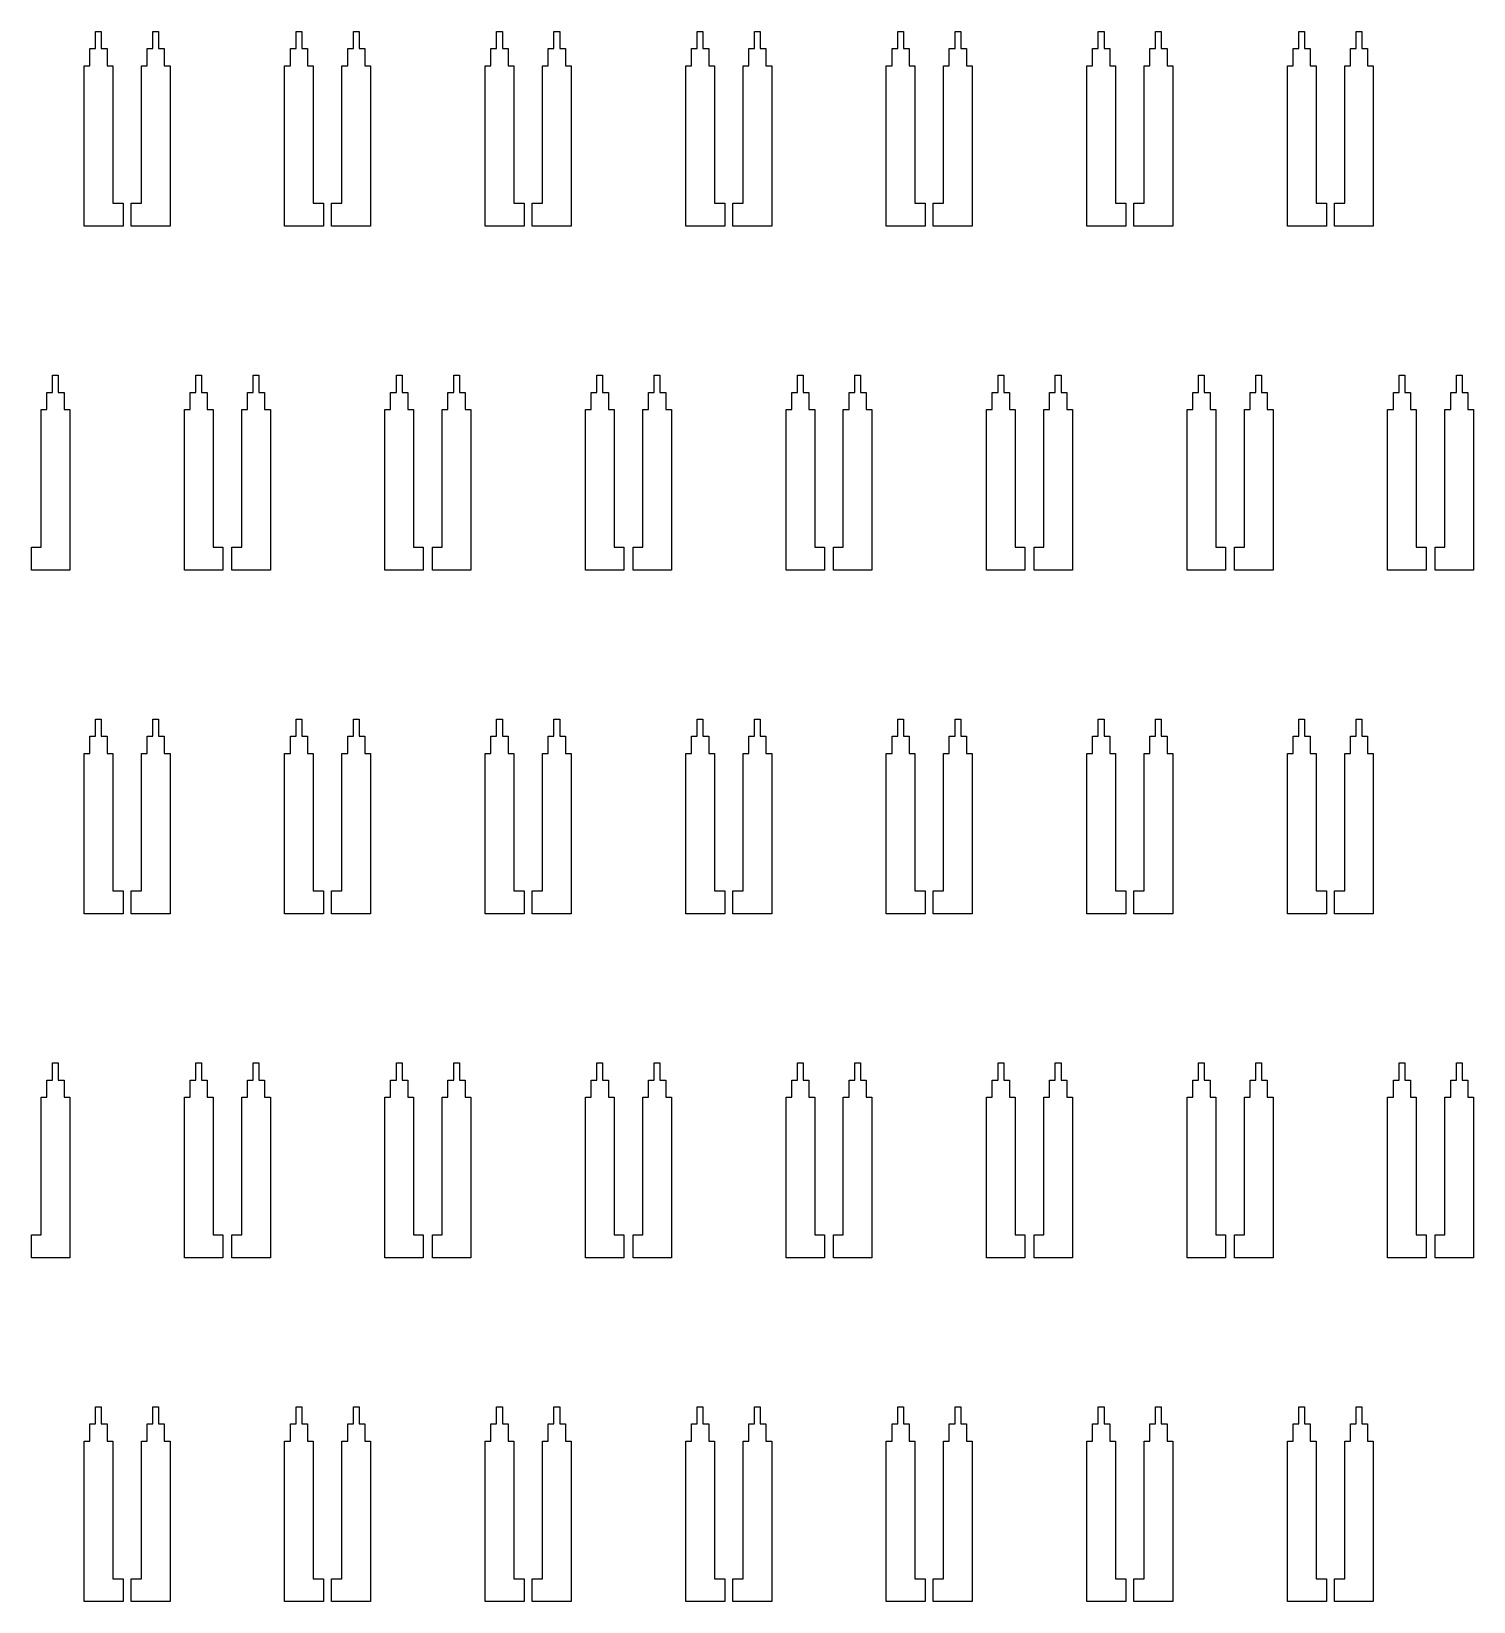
# Model space of a CAD drawing. Extents: x -38350 to 38650, y -35000 to 36000.
# Drawn here: x 20247.8 to 20499.5, y -23394 to -23120 of the extents above; entities that cross this region are included whole.
import ezdxf

# ---------------------------------------------------------------- set-up
doc = ezdxf.new("R2010")
doc.units = 0
doc.header["$MEASUREMENT"] = 0

msp = doc.modelspace()

# ---------------------------------------------------------------- linework, layer by layer
for p, q in [((20259, -23123), (20259, -23120)), ((20259, -23120), (20260, -23120)), ((20260, -23120), (20260, -23123)), ((20269, -23123), (20269, -23120)), ((20269, -23120), (20270, -23120)), ((20270, -23120), (20270, -23123)), ((20294, -23123), (20294, -23120)), ((20294, -23120), (20295, -23120)), ((20295, -23120), (20295, -23123)), ((20304, -23123), (20304, -23120)), ((20304, -23120), (20305, -23120)), ((20305, -23120), (20305, -23123)), ((20329, -23123), (20329, -23120)), ((20329, -23120), (20330, -23120)), ((20330, -23120), (20330, -23123)), ((20339, -23123), (20339, -23120)), ((20339, -23120), (20340, -23120)), ((20340, -23120), (20340, -23123)), ((20364, -23123), (20364, -23120)), ((20364, -23120), (20365, -23120)), ((20365, -23120), (20365, -23123)), ((20374, -23123), (20374, -23120)), ((20374, -23120), (20375, -23120)), ((20375, -23120), (20375, -23123)), ((20399, -23123), (20399, -23120)), ((20399, -23120), (20400, -23120)), ((20400, -23120), (20400, -23123)), ((20409, -23123), (20409, -23120)), ((20409, -23120), (20410, -23120)), ((20410, -23120), (20410, -23123)), ((20434, -23123), (20434, -23120)), ((20434, -23120), (20435, -23120)), ((20435, -23120), (20435, -23123)), ((20444, -23123), (20444, -23120)), ((20444, -23120), (20445, -23120)), ((20445, -23120), (20445, -23123)), ((20469, -23123), (20469, -23120)), ((20469, -23120), (20470, -23120)), ((20470, -23120), (20470, -23123)), ((20479, -23123), (20479, -23120)), ((20479, -23120), (20480, -23120)), ((20480, -23120), (20480, -23123)), ((20258, -23126), (20258, -23123)), ((20258, -23123), (20259, -23123)), ((20260, -23123), (20261, -23123)), ((20261, -23123), (20261, -23126)), ((20268, -23126), (20268, -23123)), ((20268, -23123), (20269, -23123)), ((20270, -23123), (20271, -23123)), ((20271, -23123), (20271, -23126)), ((20293, -23126), (20293, -23123)), ((20293, -23123), (20294, -23123)), ((20295, -23123), (20296, -23123)), ((20296, -23123), (20296, -23126)), ((20303, -23126), (20303, -23123)), ((20303, -23123), (20304, -23123)), ((20305, -23123), (20306, -23123)), ((20306, -23123), (20306, -23126)), ((20328, -23126), (20328, -23123)), ((20328, -23123), (20329, -23123)), ((20330, -23123), (20331, -23123)), ((20331, -23123), (20331, -23126)), ((20338, -23126), (20338, -23123)), ((20338, -23123), (20339, -23123)), ((20340, -23123), (20341, -23123)), ((20341, -23123), (20341, -23126)), ((20363, -23126), (20363, -23123)), ((20363, -23123), (20364, -23123)), ((20365, -23123), (20366, -23123)), ((20366, -23123), (20366, -23126)), ((20373, -23126), (20373, -23123)), ((20373, -23123), (20374, -23123)), ((20375, -23123), (20376, -23123)), ((20376, -23123), (20376, -23126)), ((20398, -23126), (20398, -23123)), ((20398, -23123), (20399, -23123)), ((20400, -23123), (20401, -23123)), ((20401, -23123), (20401, -23126)), ((20408, -23126), (20408, -23123)), ((20408, -23123), (20409, -23123)), ((20410, -23123), (20411, -23123)), ((20411, -23123), (20411, -23126)), ((20433, -23126), (20433, -23123)), ((20433, -23123), (20434, -23123)), ((20435, -23123), (20436, -23123)), ((20436, -23123), (20436, -23126)), ((20443, -23126), (20443, -23123)), ((20443, -23123), (20444, -23123)), ((20445, -23123), (20446, -23123)), ((20446, -23123), (20446, -23126)), ((20468, -23126), (20468, -23123)), ((20468, -23123), (20469, -23123)), ((20470, -23123), (20471, -23123)), ((20471, -23123), (20471, -23126)), ((20478, -23126), (20478, -23123)), ((20478, -23123), (20479, -23123)), ((20480, -23123), (20481, -23123)), ((20481, -23123), (20481, -23126)), ((20257, -23154), (20257, -23126)), ((20257, -23126), (20258, -23126)), ((20261, -23126), (20262, -23126)), ((20262, -23126), (20262, -23150)), ((20267, -23150), (20267, -23126)), ((20267, -23126), (20268, -23126)), ((20271, -23126), (20272, -23126)), ((20272, -23126), (20272, -23154)), ((20292, -23154), (20292, -23126)), ((20292, -23126), (20293, -23126)), ((20296, -23126), (20297, -23126)), ((20297, -23126), (20297, -23150)), ((20302, -23150), (20302, -23126)), ((20302, -23126), (20303, -23126)), ((20306, -23126), (20307, -23126)), ((20307, -23126), (20307, -23154)), ((20327, -23154), (20327, -23126)), ((20327, -23126), (20328, -23126)), ((20331, -23126), (20332, -23126)), ((20332, -23126), (20332, -23150)), ((20337, -23150), (20337, -23126)), ((20337, -23126), (20338, -23126)), ((20341, -23126), (20342, -23126)), ((20342, -23126), (20342, -23154)), ((20362, -23154), (20362, -23126)), ((20362, -23126), (20363, -23126)), ((20366, -23126), (20367, -23126)), ((20367, -23126), (20367, -23150)), ((20372, -23150), (20372, -23126)), ((20372, -23126), (20373, -23126)), ((20376, -23126), (20377, -23126)), ((20377, -23126), (20377, -23154)), ((20397, -23154), (20397, -23126)), ((20397, -23126), (20398, -23126)), ((20401, -23126), (20402, -23126)), ((20402, -23126), (20402, -23150)), ((20407, -23150), (20407, -23126)), ((20407, -23126), (20408, -23126)), ((20411, -23126), (20412, -23126)), ((20412, -23126), (20412, -23154)), ((20432, -23154), (20432, -23126)), ((20432, -23126), (20433, -23126)), ((20436, -23126), (20437, -23126)), ((20437, -23126), (20437, -23150)), ((20442, -23150), (20442, -23126)), ((20442, -23126), (20443, -23126)), ((20446, -23126), (20447, -23126)), ((20447, -23126), (20447, -23154)), ((20467, -23154), (20467, -23126)), ((20467, -23126), (20468, -23126)), ((20471, -23126), (20472, -23126)), ((20472, -23126), (20472, -23150)), ((20477, -23150), (20477, -23126)), ((20477, -23126), (20478, -23126)), ((20481, -23126), (20482, -23126)), ((20482, -23126), (20482, -23154)), ((20262, -23150), (20263.8, -23150)), ((20263.8, -23150), (20263.8, -23154)), ((20265.2, -23154), (20265.2, -23150)), ((20265.2, -23150), (20267, -23150)), ((20297, -23150), (20298.8, -23150)), ((20298.8, -23150), (20298.8, -23154)), ((20300.2, -23154), (20300.2, -23150)), ((20300.2, -23150), (20302, -23150)), ((20332, -23150), (20333.8, -23150)), ((20333.8, -23150), (20333.8, -23154)), ((20335.2, -23154), (20335.2, -23150)), ((20335.2, -23150), (20337, -23150)), ((20367, -23150), (20368.8, -23150)), ((20368.8, -23150), (20368.8, -23154)), ((20370.2, -23154), (20370.2, -23150)), ((20370.2, -23150), (20372, -23150)), ((20402, -23150), (20403.8, -23150)), ((20403.8, -23150), (20403.8, -23154)), ((20405.2, -23154), (20405.2, -23150)), ((20405.2, -23150), (20407, -23150)), ((20437, -23150), (20438.8, -23150)), ((20438.8, -23150), (20438.8, -23154)), ((20440.2, -23154), (20440.2, -23150)), ((20440.2, -23150), (20442, -23150)), ((20472, -23150), (20473.8, -23150)), ((20473.8, -23150), (20473.8, -23154)), ((20475.2, -23154), (20475.2, -23150)), ((20475.2, -23150), (20477, -23150)), ((20263.8, -23154), (20257, -23154)), ((20272, -23154), (20265.2, -23154)), ((20298.8, -23154), (20292, -23154)), ((20307, -23154), (20300.2, -23154)), ((20333.8, -23154), (20327, -23154)), ((20342, -23154), (20335.2, -23154)), ((20368.8, -23154), (20362, -23154)), ((20377, -23154), (20370.2, -23154)), ((20403.8, -23154), (20397, -23154)), ((20412, -23154), (20405.2, -23154)), ((20438.8, -23154), (20432, -23154)), ((20447, -23154), (20440.2, -23154)), ((20473.8, -23154), (20467, -23154)), ((20482, -23154), (20475.2, -23154)), ((20251.5, -23183), (20251.5, -23180)), ((20251.5, -23180), (20252.5, -23180)), ((20252.5, -23180), (20252.5, -23183)), ((20276.5, -23183), (20276.5, -23180)), ((20276.5, -23180), (20277.5, -23180)), ((20277.5, -23180), (20277.5, -23183)), ((20286.5, -23183), (20286.5, -23180)), ((20286.5, -23180), (20287.5, -23180)), ((20287.5, -23180), (20287.5, -23183)), ((20311.5, -23183), (20311.5, -23180)), ((20311.5, -23180), (20312.5, -23180)), ((20312.5, -23180), (20312.5, -23183)), ((20321.5, -23183), (20321.5, -23180)), ((20321.5, -23180), (20322.5, -23180)), ((20322.5, -23180), (20322.5, -23183)), ((20346.5, -23183), (20346.5, -23180)), ((20346.5, -23180), (20347.5, -23180)), ((20347.5, -23180), (20347.5, -23183)), ((20356.5, -23183), (20356.5, -23180)), ((20356.5, -23180), (20357.5, -23180)), ((20357.5, -23180), (20357.5, -23183)), ((20381.5, -23183), (20381.5, -23180)), ((20381.5, -23180), (20382.5, -23180)), ((20382.5, -23180), (20382.5, -23183)), ((20391.5, -23183), (20391.5, -23180)), ((20391.5, -23180), (20392.5, -23180)), ((20392.5, -23180), (20392.5, -23183)), ((20416.5, -23183), (20416.5, -23180)), ((20416.5, -23180), (20417.5, -23180)), ((20417.5, -23180), (20417.5, -23183)), ((20426.5, -23183), (20426.5, -23180)), ((20426.5, -23180), (20427.5, -23180)), ((20427.5, -23180), (20427.5, -23183)), ((20451.5, -23183), (20451.5, -23180)), ((20451.5, -23180), (20452.5, -23180)), ((20452.5, -23180), (20452.5, -23183)), ((20461.5, -23183), (20461.5, -23180)), ((20461.5, -23180), (20462.5, -23180)), ((20462.5, -23180), (20462.5, -23183)), ((20486.5, -23183), (20486.5, -23180)), ((20486.5, -23180), (20487.5, -23180)), ((20487.5, -23180), (20487.5, -23183)), ((20496.5, -23183), (20496.5, -23180)), ((20496.5, -23180), (20497.5, -23180)), ((20497.5, -23180), (20497.5, -23183)), ((20250.5, -23186), (20250.5, -23183)), ((20250.5, -23183), (20251.5, -23183)), ((20252.5, -23183), (20253.5, -23183)), ((20253.5, -23183), (20253.5, -23186)), ((20275.5, -23186), (20275.5, -23183)), ((20275.5, -23183), (20276.5, -23183)), ((20277.5, -23183), (20278.5, -23183)), ((20278.5, -23183), (20278.5, -23186)), ((20285.5, -23186), (20285.5, -23183)), ((20285.5, -23183), (20286.5, -23183)), ((20287.5, -23183), (20288.5, -23183)), ((20288.5, -23183), (20288.5, -23186)), ((20310.5, -23186), (20310.5, -23183)), ((20310.5, -23183), (20311.5, -23183)), ((20312.5, -23183), (20313.5, -23183)), ((20313.5, -23183), (20313.5, -23186)), ((20320.5, -23186), (20320.5, -23183)), ((20320.5, -23183), (20321.5, -23183)), ((20322.5, -23183), (20323.5, -23183)), ((20323.5, -23183), (20323.5, -23186)), ((20345.5, -23186), (20345.5, -23183)), ((20345.5, -23183), (20346.5, -23183)), ((20347.5, -23183), (20348.5, -23183)), ((20348.5, -23183), (20348.5, -23186)), ((20355.5, -23186), (20355.5, -23183)), ((20355.5, -23183), (20356.5, -23183)), ((20357.5, -23183), (20358.5, -23183)), ((20358.5, -23183), (20358.5, -23186)), ((20380.5, -23186), (20380.5, -23183)), ((20380.5, -23183), (20381.5, -23183)), ((20382.5, -23183), (20383.5, -23183)), ((20383.5, -23183), (20383.5, -23186)), ((20390.5, -23186), (20390.5, -23183)), ((20390.5, -23183), (20391.5, -23183)), ((20392.5, -23183), (20393.5, -23183)), ((20393.5, -23183), (20393.5, -23186)), ((20415.5, -23186), (20415.5, -23183)), ((20415.5, -23183), (20416.5, -23183)), ((20417.5, -23183), (20418.5, -23183)), ((20418.5, -23183), (20418.5, -23186)), ((20425.5, -23186), (20425.5, -23183)), ((20425.5, -23183), (20426.5, -23183)), ((20427.5, -23183), (20428.5, -23183)), ((20428.5, -23183), (20428.5, -23186)), ((20450.5, -23186), (20450.5, -23183)), ((20450.5, -23183), (20451.5, -23183)), ((20452.5, -23183), (20453.5, -23183)), ((20453.5, -23183), (20453.5, -23186)), ((20460.5, -23186), (20460.5, -23183)), ((20460.5, -23183), (20461.5, -23183)), ((20462.5, -23183), (20463.5, -23183)), ((20463.5, -23183), (20463.5, -23186)), ((20485.5, -23186), (20485.5, -23183)), ((20485.5, -23183), (20486.5, -23183)), ((20487.5, -23183), (20488.5, -23183)), ((20488.5, -23183), (20488.5, -23186)), ((20495.5, -23186), (20495.5, -23183)), ((20495.5, -23183), (20496.5, -23183)), ((20497.5, -23183), (20498.5, -23183)), ((20498.5, -23183), (20498.5, -23186)), ((20249.5, -23210), (20249.5, -23186)), ((20249.5, -23186), (20250.5, -23186)), ((20253.5, -23186), (20254.5, -23186)), ((20254.5, -23186), (20254.5, -23214)), ((20274.5, -23214), (20274.5, -23186)), ((20274.5, -23186), (20275.5, -23186)), ((20278.5, -23186), (20279.5, -23186)), ((20279.5, -23186), (20279.5, -23210)), ((20284.5, -23210), (20284.5, -23186)), ((20284.5, -23186), (20285.5, -23186)), ((20288.5, -23186), (20289.5, -23186)), ((20289.5, -23186), (20289.5, -23214)), ((20309.5, -23214), (20309.5, -23186)), ((20309.5, -23186), (20310.5, -23186)), ((20313.5, -23186), (20314.5, -23186)), ((20314.5, -23186), (20314.5, -23210)), ((20319.5, -23210), (20319.5, -23186)), ((20319.5, -23186), (20320.5, -23186)), ((20323.5, -23186), (20324.5, -23186)), ((20324.5, -23186), (20324.5, -23214)), ((20344.5, -23214), (20344.5, -23186)), ((20344.5, -23186), (20345.5, -23186)), ((20348.5, -23186), (20349.5, -23186)), ((20349.5, -23186), (20349.5, -23210)), ((20354.5, -23210), (20354.5, -23186)), ((20354.5, -23186), (20355.5, -23186)), ((20358.5, -23186), (20359.5, -23186)), ((20359.5, -23186), (20359.5, -23214)), ((20379.5, -23214), (20379.5, -23186)), ((20379.5, -23186), (20380.5, -23186)), ((20383.5, -23186), (20384.5, -23186)), ((20384.5, -23186), (20384.5, -23210)), ((20389.5, -23210), (20389.5, -23186)), ((20389.5, -23186), (20390.5, -23186)), ((20393.5, -23186), (20394.5, -23186)), ((20394.5, -23186), (20394.5, -23214)), ((20414.5, -23214), (20414.5, -23186)), ((20414.5, -23186), (20415.5, -23186)), ((20418.5, -23186), (20419.5, -23186)), ((20419.5, -23186), (20419.5, -23210)), ((20424.5, -23210), (20424.5, -23186)), ((20424.5, -23186), (20425.5, -23186)), ((20428.5, -23186), (20429.5, -23186)), ((20429.5, -23186), (20429.5, -23214)), ((20449.5, -23214), (20449.5, -23186)), ((20449.5, -23186), (20450.5, -23186)), ((20453.5, -23186), (20454.5, -23186)), ((20454.5, -23186), (20454.5, -23210)), ((20459.5, -23210), (20459.5, -23186)), ((20459.5, -23186), (20460.5, -23186)), ((20463.5, -23186), (20464.5, -23186)), ((20464.5, -23186), (20464.5, -23214)), ((20484.5, -23214), (20484.5, -23186)), ((20484.5, -23186), (20485.5, -23186)), ((20488.5, -23186), (20489.5, -23186)), ((20489.5, -23186), (20489.5, -23210)), ((20494.5, -23210), (20494.5, -23186)), ((20494.5, -23186), (20495.5, -23186)), ((20498.5, -23186), (20499.5, -23186)), ((20499.5, -23186), (20499.5, -23214)), ((20247.8, -23214), (20247.8, -23210)), ((20247.8, -23210), (20249.5, -23210)), ((20279.5, -23210), (20281.2, -23210)), ((20281.2, -23210), (20281.2, -23214)), ((20282.8, -23214), (20282.8, -23210)), ((20282.8, -23210), (20284.5, -23210)), ((20314.5, -23210), (20316.2, -23210)), ((20316.2, -23210), (20316.2, -23214)), ((20317.8, -23214), (20317.8, -23210)), ((20317.8, -23210), (20319.5, -23210)), ((20349.5, -23210), (20351.2, -23210)), ((20351.2, -23210), (20351.2, -23214)), ((20352.8, -23214), (20352.8, -23210)), ((20352.8, -23210), (20354.5, -23210)), ((20384.5, -23210), (20386.2, -23210)), ((20386.2, -23210), (20386.2, -23214)), ((20387.8, -23214), (20387.8, -23210)), ((20387.8, -23210), (20389.5, -23210)), ((20419.5, -23210), (20421.2, -23210)), ((20421.2, -23210), (20421.2, -23214)), ((20422.8, -23214), (20422.8, -23210)), ((20422.8, -23210), (20424.5, -23210)), ((20454.5, -23210), (20456.2, -23210)), ((20456.2, -23210), (20456.2, -23214)), ((20457.8, -23214), (20457.8, -23210)), ((20457.8, -23210), (20459.5, -23210)), ((20489.5, -23210), (20491.2, -23210)), ((20491.2, -23210), (20491.2, -23214)), ((20492.8, -23214), (20492.8, -23210)), ((20492.8, -23210), (20494.5, -23210)), ((20254.5, -23214), (20247.8, -23214)), ((20281.2, -23214), (20274.5, -23214)), ((20289.5, -23214), (20282.8, -23214)), ((20316.2, -23214), (20309.5, -23214)), ((20324.5, -23214), (20317.8, -23214)), ((20351.2, -23214), (20344.5, -23214)), ((20359.5, -23214), (20352.8, -23214)), ((20386.2, -23214), (20379.5, -23214)), ((20394.5, -23214), (20387.8, -23214)), ((20421.2, -23214), (20414.5, -23214)), ((20429.5, -23214), (20422.8, -23214)), ((20456.2, -23214), (20449.5, -23214)), ((20464.5, -23214), (20457.8, -23214)), ((20491.2, -23214), (20484.5, -23214)), ((20499.5, -23214), (20492.8, -23214)), ((20259, -23243), (20259, -23240)), ((20259, -23240), (20260, -23240)), ((20260, -23240), (20260, -23243)), ((20269, -23243), (20269, -23240)), ((20269, -23240), (20270, -23240)), ((20270, -23240), (20270, -23243)), ((20294, -23243), (20294, -23240)), ((20294, -23240), (20295, -23240)), ((20295, -23240), (20295, -23243)), ((20304, -23243), (20304, -23240)), ((20304, -23240), (20305, -23240)), ((20305, -23240), (20305, -23243)), ((20329, -23243), (20329, -23240)), ((20329, -23240), (20330, -23240)), ((20330, -23240), (20330, -23243)), ((20339, -23243), (20339, -23240)), ((20339, -23240), (20340, -23240)), ((20340, -23240), (20340, -23243)), ((20364, -23243), (20364, -23240)), ((20364, -23240), (20365, -23240)), ((20365, -23240), (20365, -23243)), ((20374, -23243), (20374, -23240)), ((20374, -23240), (20375, -23240)), ((20375, -23240), (20375, -23243)), ((20399, -23243), (20399, -23240)), ((20399, -23240), (20400, -23240)), ((20400, -23240), (20400, -23243)), ((20409, -23243), (20409, -23240)), ((20409, -23240), (20410, -23240)), ((20410, -23240), (20410, -23243)), ((20434, -23243), (20434, -23240)), ((20434, -23240), (20435, -23240)), ((20435, -23240), (20435, -23243)), ((20444, -23243), (20444, -23240)), ((20444, -23240), (20445, -23240)), ((20445, -23240), (20445, -23243)), ((20469, -23243), (20469, -23240)), ((20469, -23240), (20470, -23240)), ((20470, -23240), (20470, -23243)), ((20479, -23243), (20479, -23240)), ((20479, -23240), (20480, -23240)), ((20480, -23240), (20480, -23243)), ((20258, -23246), (20258, -23243)), ((20258, -23243), (20259, -23243)), ((20260, -23243), (20261, -23243)), ((20261, -23243), (20261, -23246)), ((20268, -23246), (20268, -23243)), ((20268, -23243), (20269, -23243)), ((20270, -23243), (20271, -23243)), ((20271, -23243), (20271, -23246)), ((20293, -23246), (20293, -23243)), ((20293, -23243), (20294, -23243)), ((20295, -23243), (20296, -23243)), ((20296, -23243), (20296, -23246)), ((20303, -23246), (20303, -23243)), ((20303, -23243), (20304, -23243)), ((20305, -23243), (20306, -23243)), ((20306, -23243), (20306, -23246)), ((20328, -23246), (20328, -23243)), ((20328, -23243), (20329, -23243)), ((20330, -23243), (20331, -23243)), ((20331, -23243), (20331, -23246)), ((20338, -23246), (20338, -23243)), ((20338, -23243), (20339, -23243)), ((20340, -23243), (20341, -23243)), ((20341, -23243), (20341, -23246)), ((20363, -23246), (20363, -23243)), ((20363, -23243), (20364, -23243)), ((20365, -23243), (20366, -23243)), ((20366, -23243), (20366, -23246)), ((20373, -23246), (20373, -23243)), ((20373, -23243), (20374, -23243)), ((20375, -23243), (20376, -23243)), ((20376, -23243), (20376, -23246)), ((20398, -23246), (20398, -23243)), ((20398, -23243), (20399, -23243)), ((20400, -23243), (20401, -23243)), ((20401, -23243), (20401, -23246)), ((20408, -23246), (20408, -23243)), ((20408, -23243), (20409, -23243)), ((20410, -23243), (20411, -23243)), ((20411, -23243), (20411, -23246)), ((20433, -23246), (20433, -23243)), ((20433, -23243), (20434, -23243)), ((20435, -23243), (20436, -23243)), ((20436, -23243), (20436, -23246)), ((20443, -23246), (20443, -23243)), ((20443, -23243), (20444, -23243)), ((20445, -23243), (20446, -23243)), ((20446, -23243), (20446, -23246)), ((20468, -23246), (20468, -23243)), ((20468, -23243), (20469, -23243)), ((20470, -23243), (20471, -23243)), ((20471, -23243), (20471, -23246)), ((20478, -23246), (20478, -23243)), ((20478, -23243), (20479, -23243)), ((20480, -23243), (20481, -23243)), ((20481, -23243), (20481, -23246)), ((20257, -23274), (20257, -23246)), ((20257, -23246), (20258, -23246)), ((20261, -23246), (20262, -23246)), ((20262, -23246), (20262, -23270)), ((20267, -23270), (20267, -23246)), ((20267, -23246), (20268, -23246)), ((20271, -23246), (20272, -23246)), ((20272, -23246), (20272, -23274)), ((20292, -23274), (20292, -23246)), ((20292, -23246), (20293, -23246)), ((20296, -23246), (20297, -23246)), ((20297, -23246), (20297, -23270)), ((20302, -23270), (20302, -23246)), ((20302, -23246), (20303, -23246)), ((20306, -23246), (20307, -23246)), ((20307, -23246), (20307, -23274)), ((20327, -23274), (20327, -23246)), ((20327, -23246), (20328, -23246)), ((20331, -23246), (20332, -23246)), ((20332, -23246), (20332, -23270)), ((20337, -23270), (20337, -23246)), ((20337, -23246), (20338, -23246)), ((20341, -23246), (20342, -23246)), ((20342, -23246), (20342, -23274)), ((20362, -23274), (20362, -23246)), ((20362, -23246), (20363, -23246)), ((20366, -23246), (20367, -23246)), ((20367, -23246), (20367, -23270)), ((20372, -23270), (20372, -23246)), ((20372, -23246), (20373, -23246)), ((20376, -23246), (20377, -23246)), ((20377, -23246), (20377, -23274)), ((20397, -23274), (20397, -23246)), ((20397, -23246), (20398, -23246)), ((20401, -23246), (20402, -23246)), ((20402, -23246), (20402, -23270)), ((20407, -23270), (20407, -23246)), ((20407, -23246), (20408, -23246)), ((20411, -23246), (20412, -23246)), ((20412, -23246), (20412, -23274)), ((20432, -23274), (20432, -23246)), ((20432, -23246), (20433, -23246)), ((20436, -23246), (20437, -23246)), ((20437, -23246), (20437, -23270)), ((20442, -23270), (20442, -23246)), ((20442, -23246), (20443, -23246)), ((20446, -23246), (20447, -23246)), ((20447, -23246), (20447, -23274)), ((20467, -23274), (20467, -23246)), ((20467, -23246), (20468, -23246)), ((20471, -23246), (20472, -23246)), ((20472, -23246), (20472, -23270)), ((20477, -23270), (20477, -23246)), ((20477, -23246), (20478, -23246)), ((20481, -23246), (20482, -23246)), ((20482, -23246), (20482, -23274)), ((20262, -23270), (20263.8, -23270)), ((20263.8, -23270), (20263.8, -23274)), ((20265.2, -23274), (20265.2, -23270)), ((20265.2, -23270), (20267, -23270)), ((20297, -23270), (20298.8, -23270)), ((20298.8, -23270), (20298.8, -23274)), ((20300.2, -23274), (20300.2, -23270)), ((20300.2, -23270), (20302, -23270)), ((20332, -23270), (20333.8, -23270)), ((20333.8, -23270), (20333.8, -23274)), ((20335.2, -23274), (20335.2, -23270)), ((20335.2, -23270), (20337, -23270)), ((20367, -23270), (20368.8, -23270)), ((20368.8, -23270), (20368.8, -23274)), ((20370.2, -23274), (20370.2, -23270)), ((20370.2, -23270), (20372, -23270)), ((20402, -23270), (20403.8, -23270)), ((20403.8, -23270), (20403.8, -23274)), ((20405.2, -23274), (20405.2, -23270)), ((20405.2, -23270), (20407, -23270)), ((20437, -23270), (20438.8, -23270)), ((20438.8, -23270), (20438.8, -23274)), ((20440.2, -23274), (20440.2, -23270)), ((20440.2, -23270), (20442, -23270)), ((20472, -23270), (20473.8, -23270)), ((20473.8, -23270), (20473.8, -23274)), ((20475.2, -23274), (20475.2, -23270)), ((20475.2, -23270), (20477, -23270)), ((20263.8, -23274), (20257, -23274)), ((20272, -23274), (20265.2, -23274)), ((20298.8, -23274), (20292, -23274)), ((20307, -23274), (20300.2, -23274)), ((20333.8, -23274), (20327, -23274)), ((20342, -23274), (20335.2, -23274)), ((20368.8, -23274), (20362, -23274)), ((20377, -23274), (20370.2, -23274)), ((20403.8, -23274), (20397, -23274)), ((20412, -23274), (20405.2, -23274)), ((20438.8, -23274), (20432, -23274)), ((20447, -23274), (20440.2, -23274)), ((20473.8, -23274), (20467, -23274)), ((20482, -23274), (20475.2, -23274)), ((20251.5, -23303), (20251.5, -23300)), ((20251.5, -23300), (20252.5, -23300)), ((20252.5, -23300), (20252.5, -23303)), ((20276.5, -23303), (20276.5, -23300)), ((20276.5, -23300), (20277.5, -23300)), ((20277.5, -23300), (20277.5, -23303)), ((20286.5, -23303), (20286.5, -23300)), ((20286.5, -23300), (20287.5, -23300)), ((20287.5, -23300), (20287.5, -23303)), ((20311.5, -23303), (20311.5, -23300)), ((20311.5, -23300), (20312.5, -23300)), ((20312.5, -23300), (20312.5, -23303)), ((20321.5, -23303), (20321.5, -23300)), ((20321.5, -23300), (20322.5, -23300)), ((20322.5, -23300), (20322.5, -23303)), ((20346.5, -23303), (20346.5, -23300)), ((20346.5, -23300), (20347.5, -23300)), ((20347.5, -23300), (20347.5, -23303)), ((20356.5, -23303), (20356.5, -23300)), ((20356.5, -23300), (20357.5, -23300)), ((20357.5, -23300), (20357.5, -23303)), ((20381.5, -23303), (20381.5, -23300)), ((20381.5, -23300), (20382.5, -23300)), ((20382.5, -23300), (20382.5, -23303)), ((20391.5, -23303), (20391.5, -23300)), ((20391.5, -23300), (20392.5, -23300)), ((20392.5, -23300), (20392.5, -23303)), ((20416.5, -23303), (20416.5, -23300)), ((20416.5, -23300), (20417.5, -23300)), ((20417.5, -23300), (20417.5, -23303)), ((20426.5, -23303), (20426.5, -23300)), ((20426.5, -23300), (20427.5, -23300)), ((20427.5, -23300), (20427.5, -23303)), ((20451.5, -23303), (20451.5, -23300)), ((20451.5, -23300), (20452.5, -23300)), ((20452.5, -23300), (20452.5, -23303)), ((20461.5, -23303), (20461.5, -23300)), ((20461.5, -23300), (20462.5, -23300)), ((20462.5, -23300), (20462.5, -23303)), ((20486.5, -23303), (20486.5, -23300)), ((20486.5, -23300), (20487.5, -23300)), ((20487.5, -23300), (20487.5, -23303)), ((20496.5, -23303), (20496.5, -23300)), ((20496.5, -23300), (20497.5, -23300)), ((20497.5, -23300), (20497.5, -23303)), ((20250.5, -23306), (20250.5, -23303)), ((20250.5, -23303), (20251.5, -23303)), ((20252.5, -23303), (20253.5, -23303)), ((20253.5, -23303), (20253.5, -23306)), ((20275.5, -23306), (20275.5, -23303)), ((20275.5, -23303), (20276.5, -23303)), ((20277.5, -23303), (20278.5, -23303)), ((20278.5, -23303), (20278.5, -23306)), ((20285.5, -23306), (20285.5, -23303)), ((20285.5, -23303), (20286.5, -23303)), ((20287.5, -23303), (20288.5, -23303)), ((20288.5, -23303), (20288.5, -23306)), ((20310.5, -23306), (20310.5, -23303)), ((20310.5, -23303), (20311.5, -23303)), ((20312.5, -23303), (20313.5, -23303)), ((20313.5, -23303), (20313.5, -23306)), ((20320.5, -23306), (20320.5, -23303)), ((20320.5, -23303), (20321.5, -23303)), ((20322.5, -23303), (20323.5, -23303)), ((20323.5, -23303), (20323.5, -23306)), ((20345.5, -23306), (20345.5, -23303)), ((20345.5, -23303), (20346.5, -23303)), ((20347.5, -23303), (20348.5, -23303)), ((20348.5, -23303), (20348.5, -23306)), ((20355.5, -23306), (20355.5, -23303)), ((20355.5, -23303), (20356.5, -23303)), ((20357.5, -23303), (20358.5, -23303)), ((20358.5, -23303), (20358.5, -23306)), ((20380.5, -23306), (20380.5, -23303)), ((20380.5, -23303), (20381.5, -23303)), ((20382.5, -23303), (20383.5, -23303)), ((20383.5, -23303), (20383.5, -23306)), ((20390.5, -23306), (20390.5, -23303)), ((20390.5, -23303), (20391.5, -23303)), ((20392.5, -23303), (20393.5, -23303)), ((20393.5, -23303), (20393.5, -23306)), ((20415.5, -23306), (20415.5, -23303)), ((20415.5, -23303), (20416.5, -23303)), ((20417.5, -23303), (20418.5, -23303)), ((20418.5, -23303), (20418.5, -23306)), ((20425.5, -23306), (20425.5, -23303)), ((20425.5, -23303), (20426.5, -23303)), ((20427.5, -23303), (20428.5, -23303)), ((20428.5, -23303), (20428.5, -23306)), ((20450.5, -23306), (20450.5, -23303)), ((20450.5, -23303), (20451.5, -23303)), ((20452.5, -23303), (20453.5, -23303)), ((20453.5, -23303), (20453.5, -23306)), ((20460.5, -23306), (20460.5, -23303)), ((20460.5, -23303), (20461.5, -23303)), ((20462.5, -23303), (20463.5, -23303)), ((20463.5, -23303), (20463.5, -23306)), ((20485.5, -23306), (20485.5, -23303)), ((20485.5, -23303), (20486.5, -23303)), ((20487.5, -23303), (20488.5, -23303)), ((20488.5, -23303), (20488.5, -23306)), ((20495.5, -23306), (20495.5, -23303)), ((20495.5, -23303), (20496.5, -23303)), ((20497.5, -23303), (20498.5, -23303)), ((20498.5, -23303), (20498.5, -23306)), ((20249.5, -23330), (20249.5, -23306)), ((20249.5, -23306), (20250.5, -23306)), ((20253.5, -23306), (20254.5, -23306)), ((20254.5, -23306), (20254.5, -23334)), ((20274.5, -23334), (20274.5, -23306)), ((20274.5, -23306), (20275.5, -23306)), ((20278.5, -23306), (20279.5, -23306)), ((20279.5, -23306), (20279.5, -23330)), ((20284.5, -23330), (20284.5, -23306)), ((20284.5, -23306), (20285.5, -23306)), ((20288.5, -23306), (20289.5, -23306)), ((20289.5, -23306), (20289.5, -23334)), ((20309.5, -23334), (20309.5, -23306)), ((20309.5, -23306), (20310.5, -23306)), ((20313.5, -23306), (20314.5, -23306)), ((20314.5, -23306), (20314.5, -23330)), ((20319.5, -23330), (20319.5, -23306)), ((20319.5, -23306), (20320.5, -23306)), ((20323.5, -23306), (20324.5, -23306)), ((20324.5, -23306), (20324.5, -23334)), ((20344.5, -23334), (20344.5, -23306)), ((20344.5, -23306), (20345.5, -23306)), ((20348.5, -23306), (20349.5, -23306)), ((20349.5, -23306), (20349.5, -23330)), ((20354.5, -23330), (20354.5, -23306)), ((20354.5, -23306), (20355.5, -23306)), ((20358.5, -23306), (20359.5, -23306)), ((20359.5, -23306), (20359.5, -23334)), ((20379.5, -23334), (20379.5, -23306)), ((20379.5, -23306), (20380.5, -23306)), ((20383.5, -23306), (20384.5, -23306)), ((20384.5, -23306), (20384.5, -23330)), ((20389.5, -23330), (20389.5, -23306)), ((20389.5, -23306), (20390.5, -23306)), ((20393.5, -23306), (20394.5, -23306)), ((20394.5, -23306), (20394.5, -23334)), ((20414.5, -23334), (20414.5, -23306)), ((20414.5, -23306), (20415.5, -23306)), ((20418.5, -23306), (20419.5, -23306)), ((20419.5, -23306), (20419.5, -23330)), ((20424.5, -23330), (20424.5, -23306)), ((20424.5, -23306), (20425.5, -23306)), ((20428.5, -23306), (20429.5, -23306)), ((20429.5, -23306), (20429.5, -23334)), ((20449.5, -23334), (20449.5, -23306)), ((20449.5, -23306), (20450.5, -23306)), ((20453.5, -23306), (20454.5, -23306)), ((20454.5, -23306), (20454.5, -23330)), ((20459.5, -23330), (20459.5, -23306)), ((20459.5, -23306), (20460.5, -23306)), ((20463.5, -23306), (20464.5, -23306)), ((20464.5, -23306), (20464.5, -23334)), ((20484.5, -23334), (20484.5, -23306)), ((20484.5, -23306), (20485.5, -23306)), ((20488.5, -23306), (20489.5, -23306)), ((20489.5, -23306), (20489.5, -23330)), ((20494.5, -23330), (20494.5, -23306)), ((20494.5, -23306), (20495.5, -23306)), ((20498.5, -23306), (20499.5, -23306)), ((20499.5, -23306), (20499.5, -23334)), ((20247.8, -23334), (20247.8, -23330)), ((20247.8, -23330), (20249.5, -23330)), ((20279.5, -23330), (20281.2, -23330)), ((20281.2, -23330), (20281.2, -23334)), ((20282.8, -23334), (20282.8, -23330)), ((20282.8, -23330), (20284.5, -23330)), ((20314.5, -23330), (20316.2, -23330)), ((20316.2, -23330), (20316.2, -23334)), ((20317.8, -23334), (20317.8, -23330)), ((20317.8, -23330), (20319.5, -23330)), ((20349.5, -23330), (20351.2, -23330)), ((20351.2, -23330), (20351.2, -23334)), ((20352.8, -23334), (20352.8, -23330)), ((20352.8, -23330), (20354.5, -23330)), ((20384.5, -23330), (20386.2, -23330)), ((20386.2, -23330), (20386.2, -23334)), ((20387.8, -23334), (20387.8, -23330)), ((20387.8, -23330), (20389.5, -23330)), ((20419.5, -23330), (20421.2, -23330)), ((20421.2, -23330), (20421.2, -23334)), ((20422.8, -23334), (20422.8, -23330)), ((20422.8, -23330), (20424.5, -23330)), ((20454.5, -23330), (20456.2, -23330)), ((20456.2, -23330), (20456.2, -23334)), ((20457.8, -23334), (20457.8, -23330)), ((20457.8, -23330), (20459.5, -23330)), ((20489.5, -23330), (20491.2, -23330)), ((20491.2, -23330), (20491.2, -23334)), ((20492.8, -23334), (20492.8, -23330)), ((20492.8, -23330), (20494.5, -23330)), ((20254.5, -23334), (20247.8, -23334)), ((20281.2, -23334), (20274.5, -23334)), ((20289.5, -23334), (20282.8, -23334)), ((20316.2, -23334), (20309.5, -23334)), ((20324.5, -23334), (20317.8, -23334)), ((20351.2, -23334), (20344.5, -23334)), ((20359.5, -23334), (20352.8, -23334)), ((20386.2, -23334), (20379.5, -23334)), ((20394.5, -23334), (20387.8, -23334)), ((20421.2, -23334), (20414.5, -23334)), ((20429.5, -23334), (20422.8, -23334)), ((20456.2, -23334), (20449.5, -23334)), ((20464.5, -23334), (20457.8, -23334)), ((20491.2, -23334), (20484.5, -23334)), ((20499.5, -23334), (20492.8, -23334)), ((20259, -23363), (20259, -23360)), ((20259, -23360), (20260, -23360)), ((20260, -23360), (20260, -23363)), ((20269, -23363), (20269, -23360)), ((20269, -23360), (20270, -23360)), ((20270, -23360), (20270, -23363)), ((20294, -23363), (20294, -23360)), ((20294, -23360), (20295, -23360)), ((20295, -23360), (20295, -23363)), ((20304, -23363), (20304, -23360)), ((20304, -23360), (20305, -23360)), ((20305, -23360), (20305, -23363)), ((20329, -23363), (20329, -23360)), ((20329, -23360), (20330, -23360)), ((20330, -23360), (20330, -23363)), ((20339, -23363), (20339, -23360)), ((20339, -23360), (20340, -23360)), ((20340, -23360), (20340, -23363)), ((20364, -23363), (20364, -23360)), ((20364, -23360), (20365, -23360)), ((20365, -23360), (20365, -23363)), ((20374, -23363), (20374, -23360)), ((20374, -23360), (20375, -23360)), ((20375, -23360), (20375, -23363)), ((20399, -23363), (20399, -23360)), ((20399, -23360), (20400, -23360)), ((20400, -23360), (20400, -23363)), ((20409, -23363), (20409, -23360)), ((20409, -23360), (20410, -23360)), ((20410, -23360), (20410, -23363)), ((20434, -23363), (20434, -23360)), ((20434, -23360), (20435, -23360)), ((20435, -23360), (20435, -23363)), ((20444, -23363), (20444, -23360)), ((20444, -23360), (20445, -23360)), ((20445, -23360), (20445, -23363)), ((20469, -23363), (20469, -23360)), ((20469, -23360), (20470, -23360)), ((20470, -23360), (20470, -23363)), ((20479, -23363), (20479, -23360)), ((20479, -23360), (20480, -23360)), ((20480, -23360), (20480, -23363)), ((20258, -23366), (20258, -23363)), ((20258, -23363), (20259, -23363)), ((20260, -23363), (20261, -23363)), ((20261, -23363), (20261, -23366)), ((20268, -23366), (20268, -23363)), ((20268, -23363), (20269, -23363)), ((20270, -23363), (20271, -23363)), ((20271, -23363), (20271, -23366)), ((20293, -23366), (20293, -23363)), ((20293, -23363), (20294, -23363)), ((20295, -23363), (20296, -23363)), ((20296, -23363), (20296, -23366)), ((20303, -23366), (20303, -23363)), ((20303, -23363), (20304, -23363)), ((20305, -23363), (20306, -23363)), ((20306, -23363), (20306, -23366)), ((20328, -23366), (20328, -23363)), ((20328, -23363), (20329, -23363)), ((20330, -23363), (20331, -23363)), ((20331, -23363), (20331, -23366)), ((20338, -23366), (20338, -23363)), ((20338, -23363), (20339, -23363)), ((20340, -23363), (20341, -23363)), ((20341, -23363), (20341, -23366)), ((20363, -23366), (20363, -23363)), ((20363, -23363), (20364, -23363)), ((20365, -23363), (20366, -23363)), ((20366, -23363), (20366, -23366)), ((20373, -23366), (20373, -23363)), ((20373, -23363), (20374, -23363)), ((20375, -23363), (20376, -23363)), ((20376, -23363), (20376, -23366)), ((20398, -23366), (20398, -23363)), ((20398, -23363), (20399, -23363)), ((20400, -23363), (20401, -23363)), ((20401, -23363), (20401, -23366)), ((20408, -23366), (20408, -23363)), ((20408, -23363), (20409, -23363)), ((20410, -23363), (20411, -23363)), ((20411, -23363), (20411, -23366)), ((20433, -23366), (20433, -23363)), ((20433, -23363), (20434, -23363)), ((20435, -23363), (20436, -23363)), ((20436, -23363), (20436, -23366)), ((20443, -23366), (20443, -23363)), ((20443, -23363), (20444, -23363)), ((20445, -23363), (20446, -23363)), ((20446, -23363), (20446, -23366)), ((20468, -23366), (20468, -23363)), ((20468, -23363), (20469, -23363)), ((20470, -23363), (20471, -23363)), ((20471, -23363), (20471, -23366)), ((20478, -23366), (20478, -23363)), ((20478, -23363), (20479, -23363)), ((20480, -23363), (20481, -23363)), ((20481, -23363), (20481, -23366)), ((20257, -23394), (20257, -23366)), ((20257, -23366), (20258, -23366)), ((20261, -23366), (20262, -23366)), ((20262, -23366), (20262, -23390)), ((20267, -23390), (20267, -23366)), ((20267, -23366), (20268, -23366)), ((20271, -23366), (20272, -23366)), ((20272, -23366), (20272, -23394)), ((20292, -23394), (20292, -23366)), ((20292, -23366), (20293, -23366)), ((20296, -23366), (20297, -23366)), ((20297, -23366), (20297, -23390)), ((20302, -23390), (20302, -23366)), ((20302, -23366), (20303, -23366)), ((20306, -23366), (20307, -23366)), ((20307, -23366), (20307, -23394)), ((20327, -23394), (20327, -23366)), ((20327, -23366), (20328, -23366)), ((20331, -23366), (20332, -23366)), ((20332, -23366), (20332, -23390)), ((20337, -23390), (20337, -23366)), ((20337, -23366), (20338, -23366)), ((20341, -23366), (20342, -23366)), ((20342, -23366), (20342, -23394)), ((20362, -23394), (20362, -23366)), ((20362, -23366), (20363, -23366)), ((20366, -23366), (20367, -23366)), ((20367, -23366), (20367, -23390)), ((20372, -23390), (20372, -23366)), ((20372, -23366), (20373, -23366)), ((20376, -23366), (20377, -23366)), ((20377, -23366), (20377, -23394)), ((20397, -23394), (20397, -23366)), ((20397, -23366), (20398, -23366)), ((20401, -23366), (20402, -23366)), ((20402, -23366), (20402, -23390)), ((20407, -23390), (20407, -23366)), ((20407, -23366), (20408, -23366)), ((20411, -23366), (20412, -23366)), ((20412, -23366), (20412, -23394)), ((20432, -23394), (20432, -23366)), ((20432, -23366), (20433, -23366)), ((20436, -23366), (20437, -23366)), ((20437, -23366), (20437, -23390)), ((20442, -23390), (20442, -23366)), ((20442, -23366), (20443, -23366)), ((20446, -23366), (20447, -23366)), ((20447, -23366), (20447, -23394)), ((20467, -23394), (20467, -23366)), ((20467, -23366), (20468, -23366)), ((20471, -23366), (20472, -23366)), ((20472, -23366), (20472, -23390)), ((20477, -23390), (20477, -23366)), ((20477, -23366), (20478, -23366)), ((20481, -23366), (20482, -23366)), ((20482, -23366), (20482, -23394)), ((20262, -23390), (20263.8, -23390)), ((20263.8, -23390), (20263.8, -23394)), ((20265.2, -23394), (20265.2, -23390)), ((20265.2, -23390), (20267, -23390)), ((20297, -23390), (20298.8, -23390)), ((20298.8, -23390), (20298.8, -23394)), ((20300.2, -23394), (20300.2, -23390)), ((20300.2, -23390), (20302, -23390)), ((20332, -23390), (20333.8, -23390)), ((20333.8, -23390), (20333.8, -23394)), ((20335.2, -23394), (20335.2, -23390)), ((20335.2, -23390), (20337, -23390)), ((20367, -23390), (20368.8, -23390)), ((20368.8, -23390), (20368.8, -23394)), ((20370.2, -23394), (20370.2, -23390)), ((20370.2, -23390), (20372, -23390)), ((20402, -23390), (20403.8, -23390)), ((20403.8, -23390), (20403.8, -23394)), ((20405.2, -23394), (20405.2, -23390)), ((20405.2, -23390), (20407, -23390)), ((20437, -23390), (20438.8, -23390)), ((20438.8, -23390), (20438.8, -23394)), ((20440.2, -23394), (20440.2, -23390)), ((20440.2, -23390), (20442, -23390)), ((20472, -23390), (20473.8, -23390)), ((20473.8, -23390), (20473.8, -23394)), ((20475.2, -23394), (20475.2, -23390)), ((20475.2, -23390), (20477, -23390)), ((20263.8, -23394), (20257, -23394)), ((20272, -23394), (20265.2, -23394)), ((20298.8, -23394), (20292, -23394)), ((20307, -23394), (20300.2, -23394)), ((20333.8, -23394), (20327, -23394)), ((20342, -23394), (20335.2, -23394)), ((20368.8, -23394), (20362, -23394)), ((20377, -23394), (20370.2, -23394)), ((20403.8, -23394), (20397, -23394)), ((20412, -23394), (20405.2, -23394)), ((20438.8, -23394), (20432, -23394)), ((20447, -23394), (20440.2, -23394)), ((20473.8, -23394), (20467, -23394)), ((20482, -23394), (20475.2, -23394))]:
    msp.add_line(p, q)

doc.saveas('drawing.dxf')
